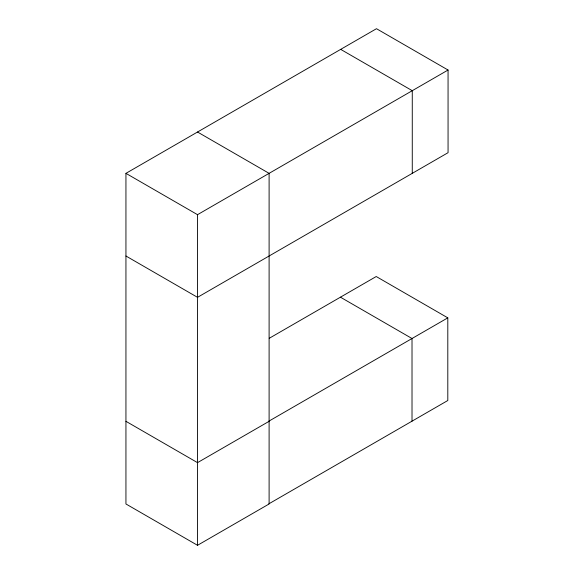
<?xml version="1.0" encoding="UTF-8"?>
<svg xmlns="http://www.w3.org/2000/svg" width="574" height="574" viewBox="0 0 574 574"><rect width="100%" height="100%" fill="white"/><g stroke="black" fill="none" stroke-linecap="round" stroke-linejoin="round"><path stroke-width="0.86" d="M197.521 132.02L269.106 173.348L269.106 503.972L197.521 545.3L125.943 503.972L125.943 173.348L376.479 28.7L448.057 70.028L448.057 152.684L197.521 297.332L125.943 256.004M125.943 173.348L197.521 214.676L448.057 70.028M269.242 338.294L376.228 276.524L447.806 317.853L447.806 400.509L268.854 503.829M268.854 421.173L447.806 317.853M269.106 421.316L197.521 462.644L125.943 421.316M340.683 49.364L412.268 90.692L412.268 173.348M340.432 297.188L412.017 338.517L412.017 421.173M197.521 214.676L197.521 545.3"/></g></svg>
